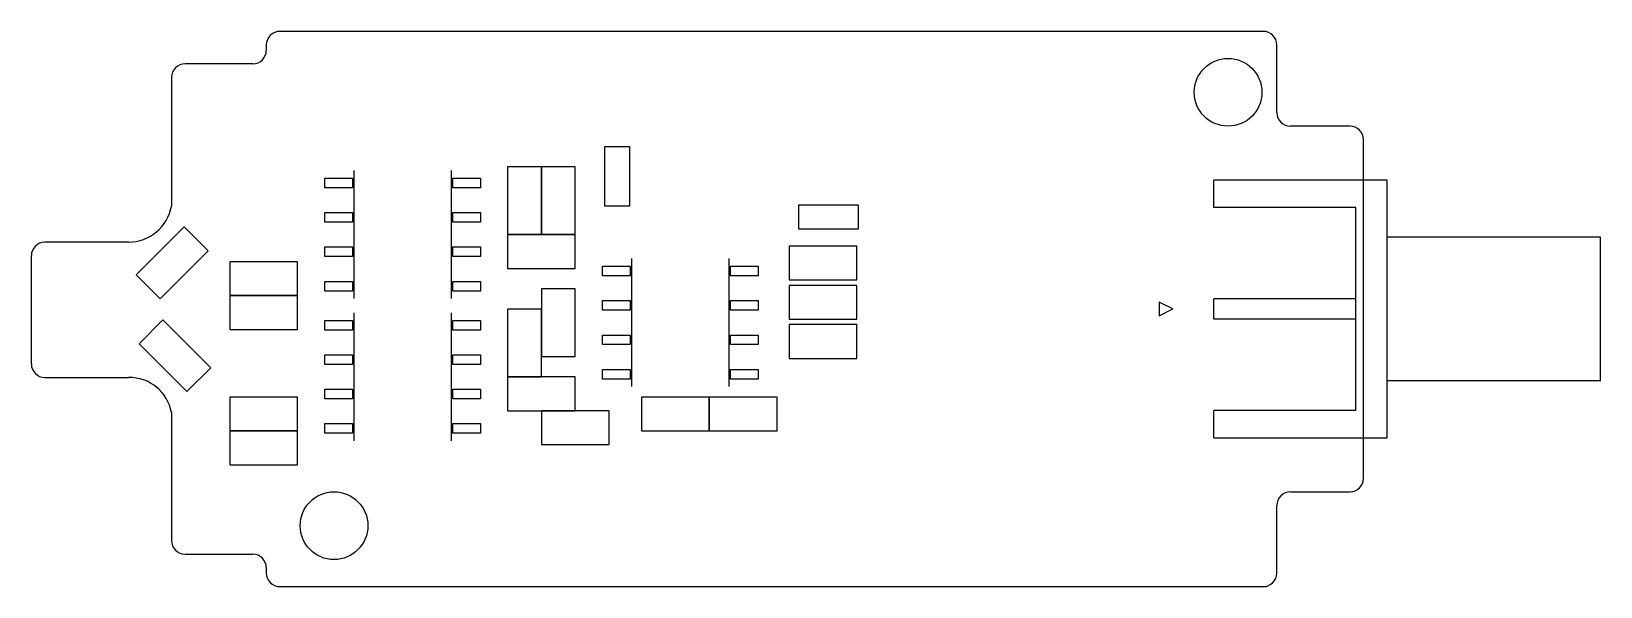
# Model space of a CAD drawing. Extents: x 124.7 to 182.6, y -108.3 to -87.8.
import ezdxf

# ---------------------------------------------------------------- set-up
doc = ezdxf.new("R2010")
doc.units = 0
doc.layers.add('BLACK', color=7, linetype='CONTINUOUS')

msp = doc.modelspace()

# ---------------------------------------------------------------- linework, layer by layer
at = {"layer": 'BLACK', "linetype": 'CONTINUOUS'}
for p, q in [((170.15, -87.75), (133.85, -87.75)), ((133.35, -88.25), (133.35, -88.45)), ((170.65, -90.75), (170.65, -88.25)), ((132.85, -88.95), (130.35, -88.95)), ((129.85, -89.45), (129.85, -94.2)), ((173.35, -91.25), (171.15, -91.25)), ((145.85, -92), (146.75, -92)), ((145.85, -94.2), (145.85, -92)), ((146.75, -92), (146.75, -94.2)), ((173.85, -104.25), (173.85, -91.75)), ((135.511, -93.5264), (135.511, -93.1708)), ((135.511, -93.1708), (136.527, -93.1708)), ((136.527, -93.1708), (136.527, -93.5264)), ((136.578, -92.8916), (136.578, -97.6156)), ((140.184, -97.6156), (140.184, -92.8916)), ((140.235, -93.5264), (140.235, -93.1708)), ((140.235, -93.1708), (141.251, -93.1708)), ((141.251, -93.1708), (141.251, -93.5264)), ((142.256, -92.7536), (142.256, -95.2536)), ((143.506, -92.7536), (142.256, -92.7536)), ((143.506, -95.2536), (143.506, -92.7536)), ((143.506, -92.7536), (143.506, -95.2536)), ((144.756, -92.7536), (143.506, -92.7536)), ((144.756, -95.2536), (144.756, -92.7536)), ((168.32, -94.25), (168.32, -93.24)), ((174.72, -93.24), (168.32, -93.24)), ((174.72, -102.76), (174.72, -93.24)), ((136.527, -93.5264), (135.511, -93.5264)), ((141.251, -93.5264), (140.235, -93.5264)), ((146.75, -94.2), (145.85, -94.2)), ((153, -94.15), (155.2, -94.15)), ((153, -95.05), (153, -94.15)), ((155.2, -94.15), (155.2, -95.05)), ((173.57, -94.25), (168.32, -94.25)), ((173.57, -101.75), (173.57, -94.25)), ((130.32, -94.9725), (128.552, -96.7402)), ((131.204, -95.8564), (130.32, -94.9725)), ((135.511, -94.7964), (135.511, -94.4408)), ((135.511, -94.4408), (136.527, -94.4408)), ((136.527, -94.7964), (135.511, -94.7964)), ((136.527, -94.4408), (136.527, -94.7964)), ((140.235, -94.7964), (140.235, -94.4408)), ((140.235, -94.4408), (141.251, -94.4408)), ((141.251, -94.7964), (140.235, -94.7964)), ((141.251, -94.4408), (141.251, -94.7964)), ((128.265, -95.53), (125.179, -95.53)), ((142.256, -95.2536), (143.506, -95.2536)), ((144.756, -95.2536), (142.256, -95.2536)), ((142.256, -95.2536), (142.256, -96.5036)), ((143.506, -95.2536), (144.756, -95.2536)), ((144.756, -96.5036), (144.756, -95.2536)), ((155.2, -95.05), (153, -95.05)), ((182.6, -95.35), (174.72, -95.35)), ((182.6, -100.65), (182.6, -95.35)), ((124.679, -100.03), (124.679, -96.03)), ((129.436, -97.6241), (131.204, -95.8564)), ((135.511, -96.0664), (135.511, -95.7108)), ((135.511, -95.7108), (136.527, -95.7108)), ((136.527, -96.0664), (135.511, -96.0664)), ((136.527, -95.7108), (136.527, -96.0664)), ((140.235, -96.0664), (140.235, -95.7108)), ((140.235, -95.7108), (141.251, -95.7108)), ((141.251, -96.0664), (140.235, -96.0664)), ((141.251, -95.7108), (141.251, -96.0664)), ((146.828, -96.1416), (146.828, -100.866)), ((150.434, -100.866), (150.434, -96.1416)), ((152.65, -95.675), (152.65, -96.925)), ((155.15, -95.675), (152.65, -95.675)), ((155.15, -96.925), (155.15, -95.675)), ((134.506, -96.2536), (132.006, -96.2536)), ((132.006, -96.2536), (132.006, -97.5036)), ((134.506, -97.5036), (134.506, -96.2536)), ((142.256, -96.5036), (144.756, -96.5036)), ((145.761, -96.7764), (145.761, -96.4208)), ((145.761, -96.4208), (146.777, -96.4208)), ((146.777, -96.4208), (146.777, -96.7764)), ((150.485, -96.7764), (150.485, -96.4208)), ((150.485, -96.4208), (151.501, -96.4208)), ((151.501, -96.4208), (151.501, -96.7764)), ((128.552, -96.7402), (129.436, -97.6241)), ((135.511, -97.3364), (135.511, -96.9808)), ((135.511, -96.9808), (136.527, -96.9808)), ((136.527, -96.9808), (136.527, -97.3364)), ((140.235, -97.3364), (140.235, -96.9808)), ((140.235, -96.9808), (141.251, -96.9808)), ((141.251, -96.9808), (141.251, -97.3364)), ((143.506, -97.2536), (143.506, -99.7536)), ((144.756, -97.2536), (143.506, -97.2536)), ((144.756, -99.7536), (144.756, -97.2536)), ((146.777, -96.7764), (145.761, -96.7764)), ((151.501, -96.7764), (150.485, -96.7764)), ((152.65, -96.925), (155.15, -96.925)), ((152.65, -97.1286), (152.65, -98.3786)), ((155.15, -97.1286), (152.65, -97.1286)), ((155.15, -98.3786), (155.15, -97.1286)), ((132.006, -97.5036), (134.506, -97.5036)), ((134.506, -97.5036), (132.006, -97.5036)), ((132.006, -97.5036), (132.006, -98.7536)), ((134.506, -98.7536), (134.506, -97.5036)), ((136.527, -97.3364), (135.511, -97.3364)), ((141.251, -97.3364), (140.235, -97.3364)), ((145.761, -98.0464), (145.761, -97.6908)), ((145.761, -97.6908), (146.777, -97.6908)), ((146.777, -97.6908), (146.777, -98.0464)), ((150.485, -98.0464), (150.485, -97.6908)), ((150.485, -97.6908), (151.501, -97.6908)), ((151.501, -97.6908), (151.501, -98.0464)), ((166.31, -97.75), (166.31, -98.25)), ((166.81, -98), (166.31, -97.75)), ((168.32, -98.38), (168.32, -97.62)), ((173.57, -97.62), (168.32, -97.62)), ((129.536, -98.4006), (128.652, -99.2845)), ((131.304, -100.168), (129.536, -98.4006)), ((135.511, -98.7764), (135.511, -98.4208)), ((135.511, -98.4208), (136.527, -98.4208)), ((136.527, -98.4208), (136.527, -98.7764)), ((136.578, -98.1416), (136.578, -102.866)), ((140.184, -102.866), (140.184, -98.1416)), ((140.235, -98.7764), (140.235, -98.4208)), ((140.235, -98.4208), (141.251, -98.4208)), ((141.251, -98.4208), (141.251, -98.7764)), ((143.506, -98.0036), (142.256, -98.0036)), ((142.256, -98.0036), (142.256, -100.504)), ((143.506, -100.504), (143.506, -98.0036)), ((146.777, -98.0464), (145.761, -98.0464)), ((151.501, -98.0464), (150.485, -98.0464)), ((152.65, -98.3786), (155.15, -98.3786)), ((166.31, -98.25), (166.81, -98)), ((173.57, -98.38), (168.32, -98.38)), ((132.006, -98.7536), (134.506, -98.7536)), ((136.527, -98.7764), (135.511, -98.7764)), ((141.251, -98.7764), (140.235, -98.7764)), ((145.761, -99.3164), (145.761, -98.9608)), ((145.761, -98.9608), (146.777, -98.9608)), ((146.777, -98.9608), (146.777, -99.3164)), ((150.485, -99.3164), (150.485, -98.9608)), ((150.485, -98.9608), (151.501, -98.9608)), ((151.501, -98.9608), (151.501, -99.3164)), ((152.65, -98.575), (152.65, -99.825)), ((155.15, -98.575), (152.65, -98.575)), ((155.15, -99.825), (155.15, -98.575)), ((128.652, -99.2845), (130.42, -101.052)), ((146.777, -99.3164), (145.761, -99.3164)), ((151.501, -99.3164), (150.485, -99.3164)), ((130.42, -101.052), (131.304, -100.168)), ((135.511, -100.046), (135.511, -99.6908)), ((135.511, -99.6908), (136.527, -99.6908)), ((136.527, -100.046), (135.511, -100.046)), ((136.527, -99.6908), (136.527, -100.046)), ((140.235, -100.046), (140.235, -99.6908)), ((140.235, -99.6908), (141.251, -99.6908)), ((141.251, -100.046), (140.235, -100.046)), ((141.251, -99.6908), (141.251, -100.046)), ((143.506, -99.7536), (144.756, -99.7536)), ((152.65, -99.825), (155.15, -99.825)), ((125.179, -100.53), (128.265, -100.53)), ((142.256, -100.504), (143.506, -100.504)), ((142.256, -100.504), (142.256, -101.754)), ((144.756, -100.504), (142.256, -100.504)), ((144.756, -101.754), (144.756, -100.504)), ((145.761, -100.586), (145.761, -100.231)), ((145.761, -100.231), (146.777, -100.231)), ((146.777, -100.586), (145.761, -100.586)), ((146.777, -100.231), (146.777, -100.586)), ((150.485, -100.586), (150.485, -100.231)), ((150.485, -100.231), (151.501, -100.231)), ((151.501, -100.586), (150.485, -100.586)), ((151.501, -100.231), (151.501, -100.586)), ((182.6, -100.65), (174.72, -100.65)), ((132.006, -101.254), (132.006, -102.504)), ((134.506, -101.254), (132.006, -101.254)), ((134.506, -102.504), (134.506, -101.254)), ((135.511, -101.316), (135.511, -100.961)), ((135.511, -100.961), (136.527, -100.961)), ((136.527, -101.316), (135.511, -101.316)), ((136.527, -100.961), (136.527, -101.316)), ((140.235, -101.316), (140.235, -100.961)), ((140.235, -100.961), (141.251, -100.961)), ((141.251, -101.316), (140.235, -101.316)), ((141.251, -100.961), (141.251, -101.316)), ((147.2, -101.254), (147.2, -102.504)), ((149.7, -101.254), (147.2, -101.254)), ((149.7, -101.254), (149.7, -102.504)), ((152.2, -101.254), (149.7, -101.254)), ((149.7, -102.504), (149.7, -101.254)), ((152.2, -102.504), (152.2, -101.254)), ((129.85, -101.8), (129.85, -106.55)), ((142.256, -101.754), (144.756, -101.754)), ((143.506, -101.754), (143.506, -103.004)), ((146.006, -101.754), (143.506, -101.754)), ((146.006, -103.004), (146.006, -101.754)), ((173.57, -101.75), (168.32, -101.75)), ((168.32, -102.76), (168.32, -101.75)), ((134.506, -102.504), (132.006, -102.504)), ((132.006, -102.504), (132.006, -103.754)), ((132.006, -102.504), (134.506, -102.504)), ((134.506, -103.754), (134.506, -102.504)), ((135.511, -102.586), (135.511, -102.231)), ((135.511, -102.231), (136.527, -102.231)), ((136.527, -102.231), (136.527, -102.586)), ((140.235, -102.586), (140.235, -102.231)), ((140.235, -102.231), (141.251, -102.231)), ((141.251, -102.231), (141.251, -102.586)), ((147.2, -102.504), (149.7, -102.504)), ((149.7, -102.504), (152.2, -102.504)), ((136.527, -102.586), (135.511, -102.586)), ((141.251, -102.586), (140.235, -102.586)), ((143.506, -103.004), (146.006, -103.004)), ((168.32, -102.76), (174.72, -102.76)), ((132.006, -103.754), (134.506, -103.754)), ((171.15, -104.75), (173.35, -104.75)), ((170.65, -107.75), (170.65, -105.25)), ((130.35, -107.05), (132.85, -107.05)), ((133.35, -107.55), (133.35, -107.75)), ((133.85, -108.25), (170.15, -108.25))]:
    msp.add_line(p, q, dxfattribs=at)
at = {"layer": 'BLACK'}
for centre in [(168.85, -90), (135.85, -106)]:
    msp.add_circle(centre, 1.25, dxfattribs=at)
for centre, radius, start, end in [((133.85, -88.2499), 0.4999, -270.011, -179.989), ((170.15, -88.25), 0.5, 0, 90), ((132.85, -88.4499), 0.5001, -89.9885, -0.011457), ((130.35, -89.4499), 0.4999, -270.011, -179.989), ((171.15, -90.75), 0.5, -180, -90), ((173.35, -91.75), 0.5, 0, 90), ((128.265, -93.9204), 1.6096, -90.0022, -10.0036), ((125.179, -96.03), 0.5, 90.0057, 180), ((125.179, -100.03), 0.5, -180, -90.0057), ((128.295, -102.111), 1.5811, 10.4137, 91.0895), ((173.35, -104.25), 0.5001, -89.9885, -0.011457), ((171.15, -105.25), 0.4999, -270.011, -179.989), ((130.35, -106.55), 0.5, -180, -90), ((132.85, -107.55), 0.5, 0, 90), ((133.85, -107.75), 0.5, -180, -90), ((170.15, -107.75), 0.5001, -89.9885, -0.011457)]:
    msp.add_arc(centre, radius, start, end, dxfattribs=at)

doc.saveas('drawing.dxf')
